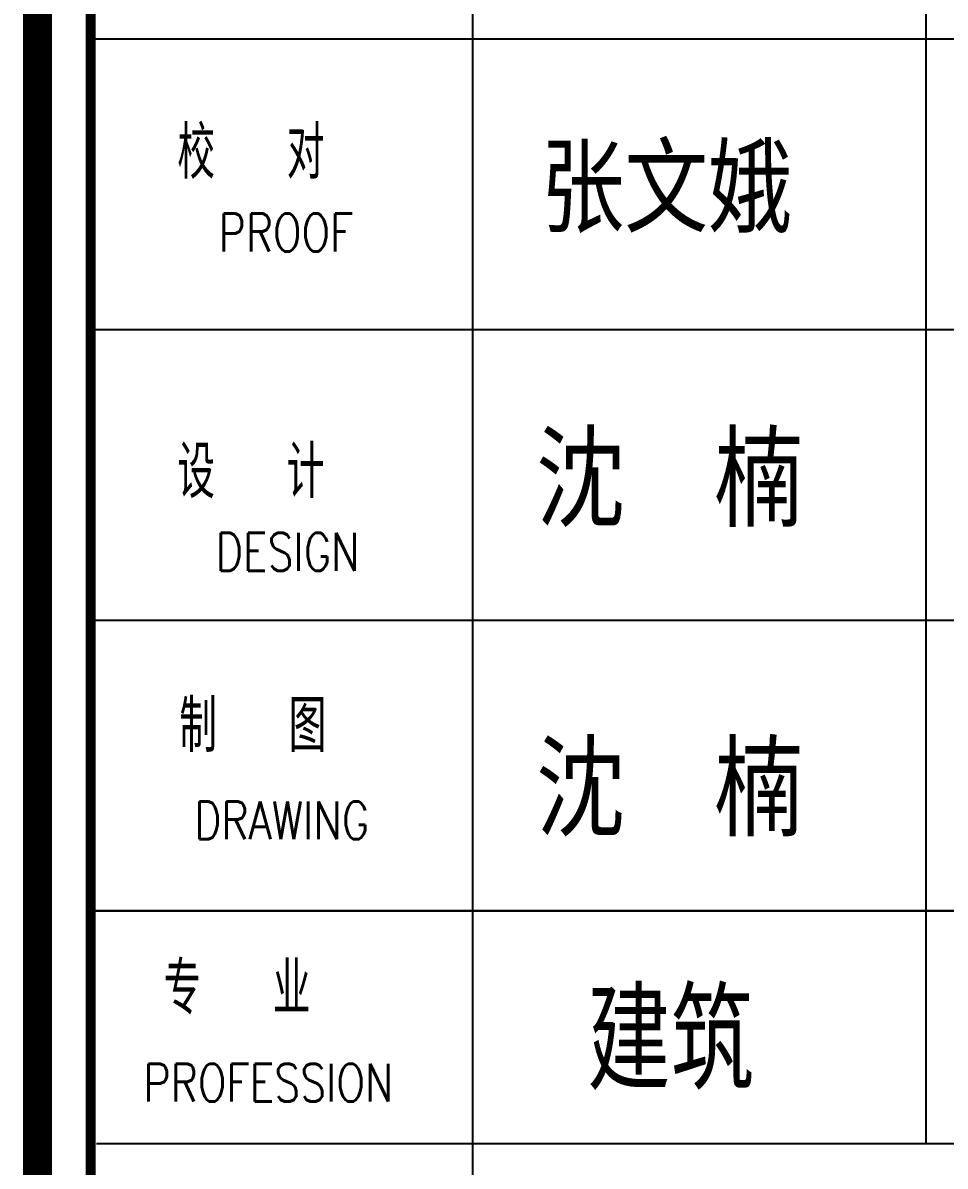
# Model space of a CAD drawing. Header units: inches. Extents: x 0 to 508000, y 0 to 738838.
# Drawn here: x 404579 to 407753, y 202623 to 206556 of the extents above; entities that cross this region are included whole.
import ezdxf

# ---------------------------------------------------------------- set-up
doc = ezdxf.new("R2010")
doc.units = ezdxf.units.IN
doc.header["$LTSCALE"] = 1000
doc.header["$MEASUREMENT"] = 0
doc.layers.get('0').update_dxf_attribs({"true_color": 0xffffff})
for name, color, linetype, true_color in [('PUB_TITLE', 4, 'Continuous', 0x00ffff), ('TK', 7, 'Continuous', 0xffffff), ('TK-TEXT', 4, 'Continuous', 0x00ffff)]:
    doc.layers.add(name, color=color, linetype=linetype, true_color=true_color)
doc.styles.add('CCIAD-图框(可变字)', font='simhei.ttf', dxfattribs={"height": 0.2, "bigfont": 'gbcbig.shx'})
doc.styles.add('CCIAD-图框(标题项)', font='simhei.ttf', dxfattribs={"height": 0.2, "bigfont": 'gbcbig.shx'})
doc.styles.add('基本字体', font='simplex.shx', dxfattribs={"height": 0.2, "bigfont": 'gbcbig.shx'})

# ---------------------------------------------------------------- blocks, each defined once
blk = doc.blocks.new('DAnoyomous26230')
at = {"layer": 'TK', "style": '基本字体'}
blk.add_text('校  对', height=180, dxfattribs=at).set_placement((405110.3, 206020))
at = {"layer": 'TK', "style": '基本字体', "width": 0.8}
blk.add_text('PROOF', height=130.01, dxfattribs=at).set_placement((405252.4, 205770))
blk = doc.blocks.new('DAnoyomous26233')
at = {"layer": 'TK', "style": '基本字体'}
blk.add_text('设  计', height=180, dxfattribs=at).set_placement((405110.3, 204921.5))
at = {"layer": 'TK', "style": '基本字体', "width": 0.8}
blk.add_text('DESIGN', height=130.01, dxfattribs=at).set_placement((405242.5, 204671.5))
blk = doc.blocks.new('DAnoyomous26236')
at = {"layer": 'TK', "style": '基本字体'}
blk.add_text('制  图', height=180, dxfattribs=at).set_placement((405116.9, 204047.5))
at = {"layer": 'TK', "style": '基本字体', "width": 0.8}
blk.add_text('DRAWING', height=130.01, dxfattribs=at).set_placement((405168.3, 203747.5))
blk = doc.blocks.new('DAnoyomous26275')
at = {"layer": 'TK', "style": '基本字体'}
blk.add_text('专  业', height=180, dxfattribs=at).set_placement((405062.5, 203145))
at = {"layer": 'TK', "style": '基本字体', "width": 0.8}
blk.add_text('PROFESSION', height=130, dxfattribs=at).set_placement((404993.7, 202845))
blk = doc.blocks.new('+A9S5D+9F')
at = {"layer": 'PUB_TITLE', "style": 'CCIAD-图框(标题项)', "width": 0.8}
for s, height, p in [('张文娥', 264, (105622.9, -3560.7)), ('沈  楠', 281.16, (105606.7, -4571)), ('沈  楠', 281.16, (105606.7, -5636))]:
    blk.add_text(s, height=height, dxfattribs=at).set_placement(p)

msp = doc.modelspace()

# ---------------------------------------------------------------- linework, layer by layer
at = {"layer": 'TK', "lineweight": -3}
for p, q in [((406126.5, 210501.2), (406126.5, 203501.2)), ((407685.8, 210501.2), (407685.8, 203501.2)), ((404811.7, 206501.2), (409918.7, 206501.2)), ((404811.7, 206501.2), (409918.7, 206501.2)), ((404811.7, 205501.2), (409918.7, 205501.2)), ((404811.7, 205501.2), (409918.7, 205501.2)), ((404811.7, 204501.2), (409918.7, 204501.2)), ((404811.7, 204501.2), (409918.7, 204501.2)), ((409918.7, 203501.2), (404811.7, 203501.2)), ((404811.7, 203501.2), (409918.7, 203501.2)), ((404811.7, 203501.2), (409918.7, 203501.2)), ((404831.7, 203501.2), (409938.7, 203501.2)), ((405031.7, 203501.2), (409938.7, 203501.2)), ((406126.5, 203501.2), (406126.5, 201901.2)), ((407685.8, 203501.2), (407685.8, 202701.2)), ((404831.7, 202701.2), (409938.7, 202701.2)), ((405031.7, 202701.2), (409938.7, 202701.2))]:
    msp.add_line(p, q, dxfattribs=at)
at = {"layer": 'TK', "lineweight": -3, "const_width": 100}
msp.add_lwpolyline([(404628.6, 199384.1), (404628.6, 281438.4)], dxfattribs=at)
at = {"layer": 'TK', "lineweight": -3, "const_width": 34.7}
msp.add_lwpolyline([(404811.7, 216878.2), (409938.7, 216878.2), (409938.7, 199663.7), (404811.7, 199663.7)], close=True, dxfattribs=at)

# ---------------------------------------------------------------- block references
msp.add_blockref('+A9S5D+9F', (300737.8, 209423.6))
at = {"layer": 'TK'}
for name in ['DAnoyomous26230', 'DAnoyomous26233', 'DAnoyomous26236', 'DAnoyomous26275']:
    msp.add_blockref(name, (0, 0), dxfattribs=at)

# ---------------------------------------------------------------- texts
at = {"layer": 'TK-TEXT', "style": 'CCIAD-图框(可变字)', "width": 0.7}
msp.add_attdef('建筑', (406521.4, 202917.3), '建筑', height=300, dxfattribs=at)

doc.saveas('drawing.dxf')
